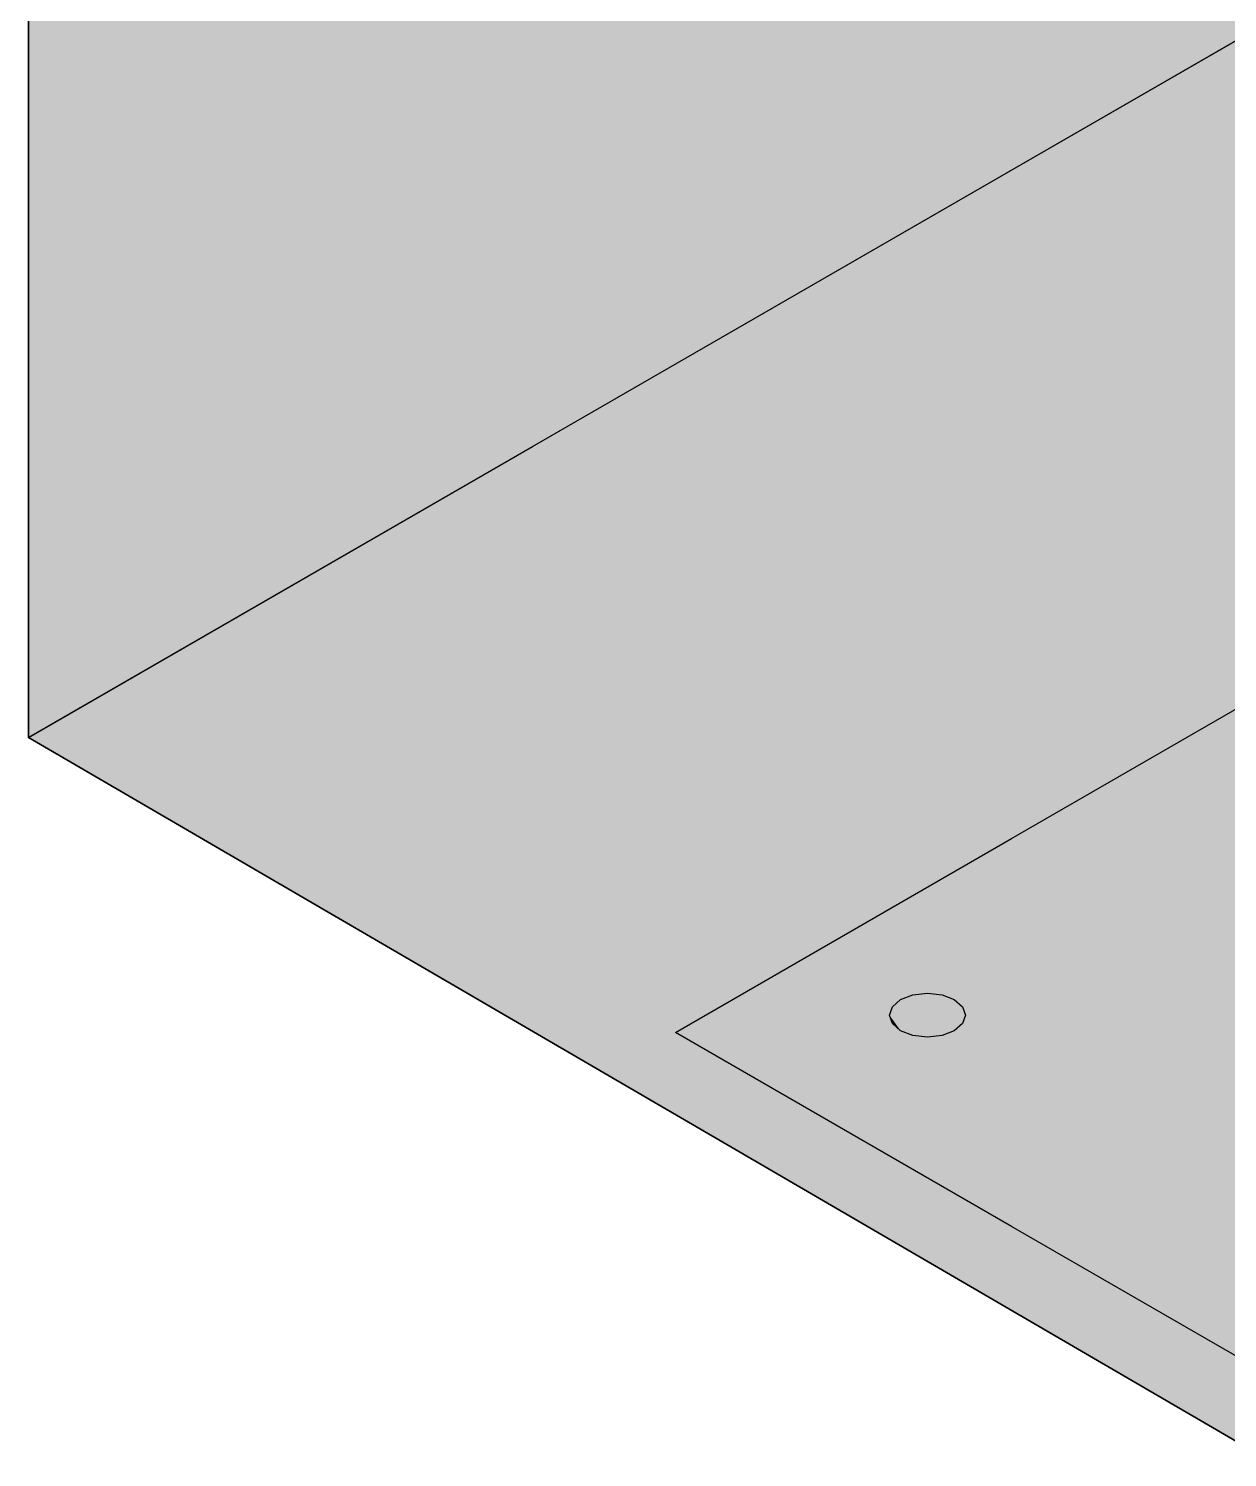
# Model space of a CAD drawing. Header units: metres. Extents: x 0 to 34.2, y 0 to 17.8.
# Drawn here: x 5.857 to 5.9806, y 11.0815 to 11.2288 of the extents above; entities that cross this region are included whole.
import ezdxf

# ---------------------------------------------------------------- set-up
doc = ezdxf.new("R2010")
doc.units = ezdxf.units.M
doc.header["$LTSCALE"] = 0.25
doc.layers.add('ISO-ARISTAS', color=8, linetype='CONTINUOUS')
doc.layers.add('ISO-CONCRETO-SUP', color=254, linetype='CONTINUOUS', true_color=0xe8e8e8)

msp = doc.modelspace()

# ---------------------------------------------------------------- linework, layer by layer
at = {"layer": 'ISO-ARISTAS', "color": 250}
for p, q in [((5.85699, 11.15573), (5.85699, 11.36574)), ((5.85699, 11.29574), (5.85699, 11.22574)), ((6.01288, 11.24573), (5.85699, 11.15573)), ((5.96092, 11.21574), (6.01288, 11.24573)), ((5.85699, 11.22574), (5.85699, 11.15573)), ((5.90896, 11.18574), (5.96092, 11.21574)), ((5.85699, 11.15573), (5.90896, 11.18574)), ((5.95832, 11.1453), (5.99296, 11.1653)), ((5.92065, 11.11862), (5.85699, 11.15573)), ((5.85699, 11.15573), (5.92065, 11.11862)), ((5.92368, 11.1253), (5.95832, 11.1453)), ((5.94689, 11.1287), (5.94816, 11.12919)), ((5.94816, 11.12919), (5.94966, 11.12936)), ((5.94966, 11.12936), (5.95116, 11.12919)), ((5.95116, 11.12919), (5.95243, 11.1287)), ((5.94574, 11.1271), (5.94604, 11.12797)), ((5.94604, 11.12797), (5.94689, 11.1287)), ((5.95243, 11.1287), (5.95328, 11.12797)), ((5.95328, 11.12797), (5.95358, 11.1271)), ((5.94604, 11.12623), (5.94574, 11.1271)), ((5.94689, 11.1255), (5.94604, 11.12623)), ((5.95328, 11.12623), (5.95243, 11.1255)), ((5.95358, 11.1271), (5.95328, 11.12623)), ((5.95832, 11.1053), (5.92368, 11.1253)), ((5.94816, 11.12501), (5.94689, 11.1255)), ((5.94966, 11.12484), (5.94816, 11.12501)), ((5.95116, 11.12501), (5.94966, 11.12484)), ((5.95243, 11.1255), (5.95116, 11.12501)), ((5.9843, 11.0815), (5.92065, 11.11862)), ((5.92065, 11.11862), (5.9843, 11.0815)), ((5.99296, 11.0853), (5.95832, 11.1053))]:
    msp.add_line(p, q, dxfattribs=at)
at = {"layer": 'ISO-CONCRETO-SUP', "true_color": 0xa8aaae}
msp.add_solid([(6.01288, 11.24573), (5.85699, 11.15573), (6.01288, 11.45574), (5.85699, 11.36574)], dxfattribs=at)
at = {"layer": 'ISO-CONCRETO-SUP', "true_color": 0xaaadb3}
for points in [[(5.92065, 11.25862), (5.9843, 11.2215), (5.92065, 11.32862), (5.9843, 11.2915)], [(5.85699, 11.22574), (5.92065, 11.18862), (5.85699, 11.29574), (5.92065, 11.25862)], [(5.92065, 11.18862), (5.9843, 11.1515), (5.92065, 11.25862), (5.9843, 11.2215)], [(5.85699, 11.15573), (5.92065, 11.11862), (5.85699, 11.22574), (5.92065, 11.18862)], [(5.92065, 11.11862), (5.9843, 11.0815), (5.92065, 11.18862), (5.9843, 11.1515)]]:
    msp.add_solid(points, dxfattribs=at)
at = {"layer": 'ISO-CONCRETO-SUP', "true_color": 0xbcc0c7}
for points in [[(6.01288, 11.24573), (6.07653, 11.20862), (5.96092, 11.21574), (6.02457, 11.17862)], [(5.96092, 11.21574), (6.02457, 11.17862), (5.90896, 11.18574), (5.97261, 11.14862)], [(5.90896, 11.18574), (5.97261, 11.14862), (5.85699, 11.15573), (5.92065, 11.11862)], [(6.02457, 11.17862), (6.08822, 11.1415), (5.97261, 11.14862), (6.03626, 11.1115)], [(5.99296, 11.1653), (6.0276, 11.1453), (5.95832, 11.1453), (5.99296, 11.1253)], [(5.97261, 11.14862), (6.03626, 11.1115), (5.92065, 11.11862), (5.9843, 11.0815)], [(5.95832, 11.1453), (5.99296, 11.1253), (5.92368, 11.1253), (5.95832, 11.1053)], [(5.99296, 11.1253), (6.0276, 11.1053), (5.95832, 11.1053), (5.99296, 11.0853)]]:
    msp.add_solid(points, dxfattribs=at)
at = {"layer": 'ISO-CONCRETO-SUP', "true_color": 0x6b6d73}
for points in [[(5.94689, 11.1255), (5.94816, 11.12919), (5.94966, 11.12936)], [(5.94689, 11.1255), (5.94966, 11.12936), (5.95116, 11.12919)], [(5.94689, 11.1255), (5.94689, 11.1287), (5.94816, 11.12919)], [(5.94689, 11.1255), (5.95116, 11.12919), (5.95243, 11.1287)], [(5.94689, 11.1255), (5.94574, 11.1271), (5.94604, 11.12797)], [(5.94689, 11.1255), (5.94604, 11.12797), (5.94689, 11.1287)], [(5.94689, 11.1255), (5.95243, 11.1287), (5.95328, 11.12797)], [(5.94689, 11.1255), (5.95328, 11.12797), (5.95358, 11.1271)], [(5.94689, 11.1255), (5.94604, 11.12623), (5.94574, 11.1271)], [(5.94689, 11.1255), (5.95358, 11.1271), (5.95328, 11.12623)], [(5.94689, 11.1255), (5.95328, 11.12623), (5.95243, 11.1255)], [(5.94689, 11.1255), (5.95243, 11.1255), (5.95116, 11.12501)], [(5.94689, 11.1255), (5.95116, 11.12501), (5.94966, 11.12484)], [(5.94689, 11.1255), (5.94966, 11.12484), (5.94816, 11.12501)]]:
    msp.add_solid(points, dxfattribs=at)

doc.saveas('drawing.dxf')
